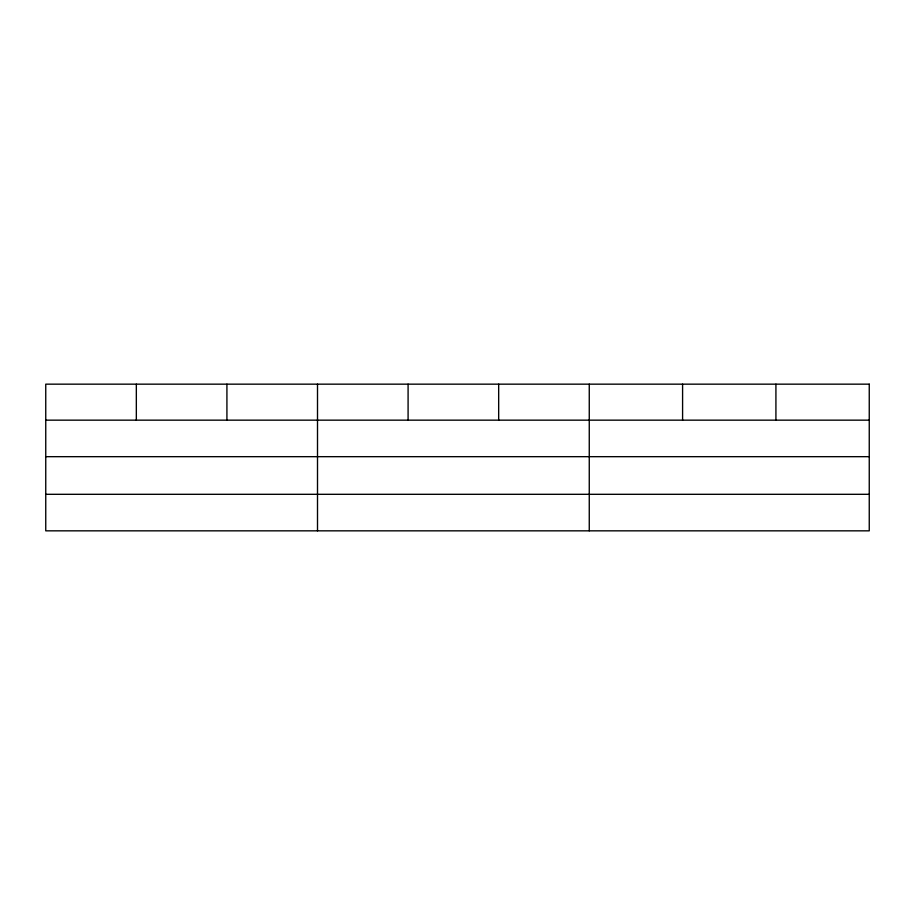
<?xml version="1.0" encoding="UTF-8"?>
<svg xmlns="http://www.w3.org/2000/svg" width="915" height="915" viewBox="0 0 915 915"><rect width="100%" height="100%" fill="white"/><g stroke="black" fill="none" stroke-linecap="round" stroke-linejoin="round"><path stroke-width="1.37" d="M45.75 420.157L869.25 420.157M45.75 456.676L869.25 456.676M45.75 494.306L869.25 494.306M775.92 384.163L775.92 420.157M682.59 384.163L682.59 420.157M589.26 384.163L589.26 530.837M498.675 384.163L498.675 420.157M408.09 384.163L408.09 420.157M317.505 384.163L317.505 530.837M226.92 384.163L226.92 420.157M136.335 384.163L136.335 420.157M869.25 384.163L45.75 384.163L45.75 530.837L869.25 530.837L869.25 384.163"/></g></svg>
